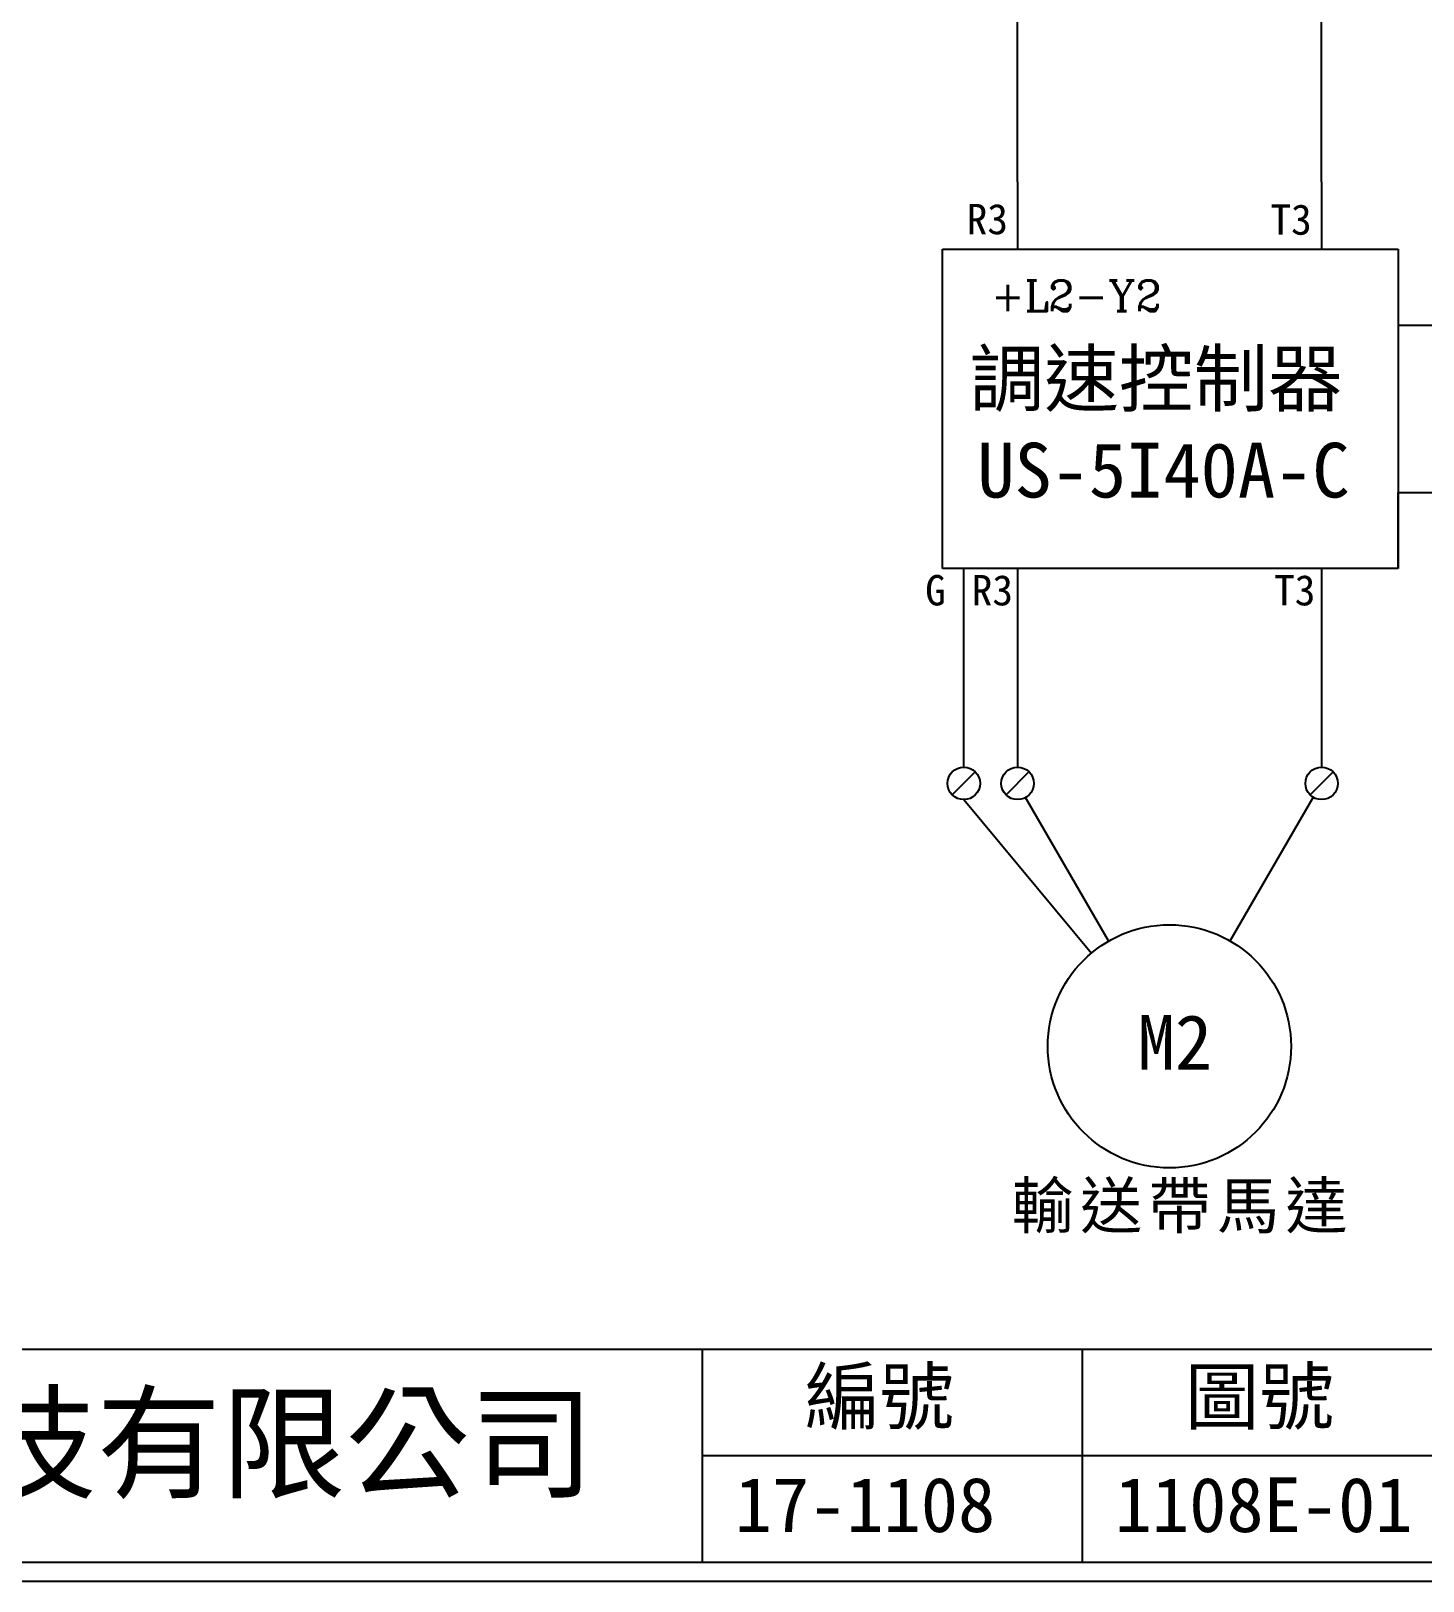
# Model space of a CAD drawing. Extents: x 10 to 297, y 3 to 207.
# Drawn here: x 101.6 to 193.1, y 3 to 105 of the extents above; entities that cross this region are included whole.
import ezdxf

# ---------------------------------------------------------------- set-up
doc = ezdxf.new("R2010")
doc.units = 0
doc.layers.get('0').update_dxf_attribs({"linetype": 'CONTINUOUS'})
doc.styles.add('CNS', font='romanc.shx', dxfattribs={"bigfont": 'chineset.shx'})
doc.styles.add('STSL', font='kaiu.ttf')
doc.styles.add('標楷體', font='kaiu.ttf')

msp = doc.modelspace()

# ---------------------------------------------------------------- linework, layer by layer
for p, q in [((186.47, 95.06), (186.47, 119)), ((166.47, 95.06), (166.47, 109)), ((166.47, 95.06), (166.47, 90.62)), ((186.47, 95.06), (186.47, 90.62)), ((161.52, 69.61), (161.52, 90.64)), ((161.52, 90.64), (191.51, 90.64)), ((191.51, 90.64), (191.51, 69.62)), ((191.51, 90.64), (191.51, 85.64)), ((191.51, 85.64), (201.51, 85.64)), ((191.51, 69.62), (191.51, 74.62)), ((191.51, 74.62), (201.51, 74.62)), ((166.52, 69.61), (161.52, 69.61)), ((162.93, 56.55), (162.93, 69.61)), ((166.46, 69.61), (166.47, 56.55)), ((191.51, 69.62), (166.52, 69.61)), ((186.46, 69.62), (186.47, 56.55)), ((163.68, 56.24), (162.17, 54.72)), ((167.22, 56.24), (165.71, 54.72)), ((187.22, 56.24), (185.71, 54.72)), ((162.93, 54.41), (171.33, 44.32)), ((172.46, 45.11), (167, 54.55)), ((180.46, 45.11), (185.91, 54.56)), ((11.25, 18.25), (295.75, 18.25)), ((145.75, 4.25), (145.75, 18.25)), ((170.75, 4.25), (170.75, 18.25)), ((145.75, 11.25), (295.75, 11.25)), ((11.25, 4.25), (295.75, 4.25)), ((10, 3), (297, 3))]:
    msp.add_line(p, q)
for centre, radius in [((162.93, 55.48), 1.07), ((166.47, 55.48), 1.07), ((186.47, 55.48), 1.07), ((176.46, 38.18), 8)]:
    msp.add_circle(centre, radius)

# ---------------------------------------------------------------- texts
at = {"style": 'STSL'}
for s, height, p in [('R3', 2, (163.12, 91.61)), ('T3', 2, (183.1, 91.58)), ('調速控制器', 3.6, (163.31, 80.32)), ('US-5I40A-C', 3.6, (163.82, 74.29)), ('G', 2, (160.39, 67.19)), ('R3', 2, (163.45, 67.19)), ('T3', 2, (183.34, 67.19)), ('M2', 3.6, (174.37, 36.65)), ('編號', 3.6, (152.47, 13.34)), ('圖號', 3.6, (177.47, 13.34)), ('泓陞自動化科技有限公司', 6, (48.6, 9.08)), ('17-1108', 3.6, (147.86, 6.22)), ('1108E-01', 3.6, (172.86, 6.22))]:
    msp.add_text(s, height=height, dxfattribs=at).set_placement(p)
at = {"insert": (164.71, 88.56), "char_height": 2, "attachment_point": 1, "style": 'CNS'}
msp.add_mtext_dynamic_manual_height_columns('+L2-Y2', width=19.2758, gutter_width=32.5, heights=[0], dxfattribs=at)
at = {"insert": (177.33, 29.2), "char_height": 3, "width": 27.9333, "attachment_point": 2, "style": '標楷體'}
msp.add_mtext('{\\T1.1;輸送帶馬達}', dxfattribs=at)

doc.saveas('drawing.dxf')
